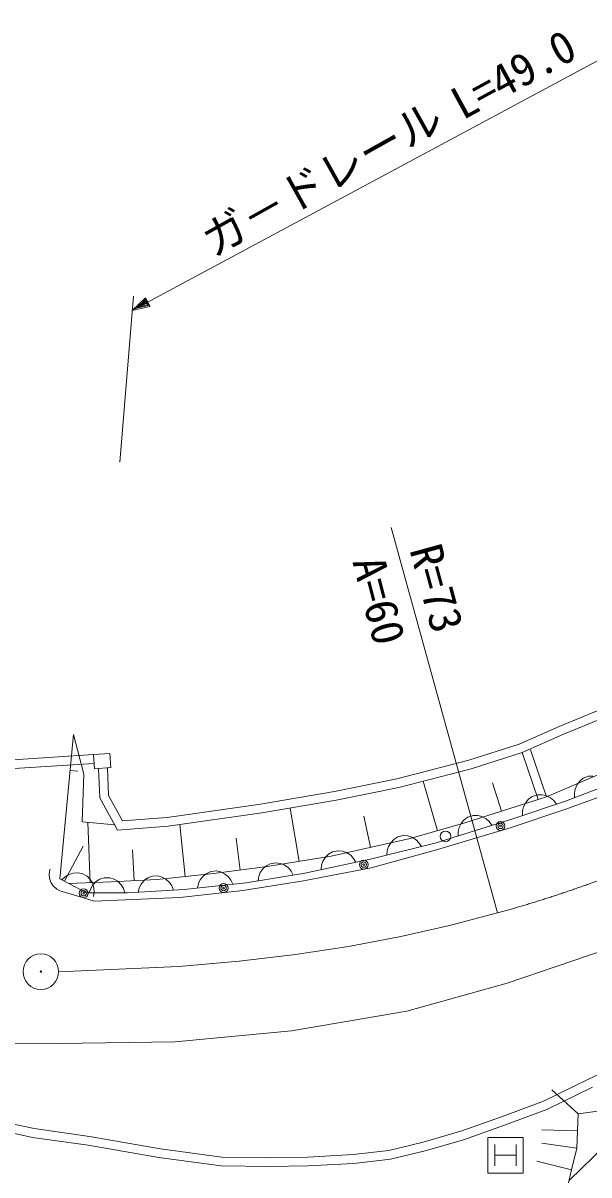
# Model space of a CAD drawing. Units: millimetres, scale not verified. Extents: x 40000 to 680000, y 20000 to 380000.
# Drawn here: x 267429 to 299228, y 267746 to 332456 of the extents above; entities that cross this region are included whole.
import ezdxf
from ezdxf.enums import TextEntityAlignment as Align

# ---------------------------------------------------------------- set-up
doc = ezdxf.new("R2010")
doc.units = ezdxf.units.MM
doc.header["$LTSCALE"] = 1000
doc.linetypes.add('CHAIN', pattern=[18.5, 12, -1.5, 3.5, -1.5])
for name, color, linetype, lineweight in [('M-BGD', 7, 'Continuous', 13), ('M-BMK', 2, 'CHAIN', 13), ('M-BMK-SRVR', 3, 'Continuous', 13), ('M-STR-HTXT', 7, 'Continuous', 13), ('M-STR-STRC', 7, 'Continuous', 13)]:
    doc.layers.add(name, color=color, linetype=linetype, lineweight=lineweight)
doc.styles.add('ＭＳ ゴシック', font='')
doc.styles.get('ＭＳ ゴシック').set_extended_font_data('MS Gothic')

msp = doc.modelspace()

# ---------------------------------------------------------------- linework, layer by layer
at = {"layer": 'M-BGD'}
for p, q in [((297561, 292945), (301035, 294374)), ((297757, 292485), (301242, 293919)), ((269499, 284390), (270256, 292496)), ((270256, 292496), (270841, 290265)), ((295300, 291943), (297561, 292945)), ((292474, 291043), (295300, 291943)), ((295478, 291475), (297757, 292485)), ((264645, 290931), (271397, 291360)), ((272305, 291426), (271393, 291361)), ((271393, 291361), (271450, 290562)), ((272362, 290628), (272305, 291426)), ((292612, 290562), (295478, 291475)), ((292612, 290562), (295478, 291475)), ((295478, 291475), (296378, 288833)), ((295951, 291636), (296851, 288994)), ((264676, 290432), (271429, 290861)), ((271450, 290562), (272362, 290628)), ((271672, 290578), (271736, 288933)), ((272171, 290598), (272231, 289071)), ((288429, 290007), (292474, 291043)), ((288541, 289520), (292612, 290562)), ((288541, 289520), (292612, 290562)), ((270067, 290469), (270514, 290428)), ((270841, 290265), (270759, 287583)), ((284931, 289294), (288429, 290007)), ((296851, 288994), (300350, 290476)), ((298904, 290027), (298709, 289866)), ((299202, 290142), (298904, 290027)), ((299455, 290155), (299202, 290142)), ((280777, 288580), (284931, 289294)), ((285024, 288803), (288541, 289520)), ((285024, 288803), (288541, 289520)), ((290714, 287085), (289911, 289871)), ((294314, 288180), (293811, 289775)), ((300605, 289277), (297868, 288275)), ((300809, 289864), (297904, 288738)), ((298452, 289423), (298412, 289193)), ((298566, 289681), (298452, 289423)), ((298709, 289866), (298566, 289681)), ((271736, 288933), (272746, 287108)), ((272231, 289071), (273027, 287633)), ((280855, 288086), (285024, 288803)), ((280855, 288086), (285024, 288803)), ((296378, 288833), (292249, 287528)), ((292249, 287528), (296378, 288833)), ((297904, 288738), (294999, 287776)), ((295681, 288677), (295554, 288424)), ((295833, 288853), (295681, 288677)), ((296036, 289005), (295833, 288853)), ((296339, 289105), (296036, 289005)), ((296592, 289105), (296339, 289105)), ((296378, 288833), (296851, 288994)), ((296820, 289054), (296592, 289105)), ((297072, 288927), (296820, 289054)), ((297249, 288774), (297072, 288927)), ((297400, 288572), (297249, 288774)), ((298412, 289193), (298424, 288940)), ((275524, 287834), (280777, 288580)), ((275579, 287336), (280855, 288086)), ((275579, 287336), (280855, 288086)), ((282939, 285363), (282446, 288359)), ((297868, 288275), (294864, 287273)), ((295503, 288196), (295502, 287943)), ((295554, 288424), (295503, 288196)), ((270759, 287583), (272579, 287410)), ((271198, 284159), (271064, 287554)), ((272579, 287410), (272746, 287108)), ((272746, 287108), (275579, 287336)), ((272746, 287108), (275579, 287336)), ((273027, 287633), (275524, 287834)), ((276546, 284513), (276245, 287431)), ((286959, 286151), (286572, 287900)), ((292249, 287528), (289178, 286642)), ((289178, 286642), (292249, 287528)), ((294999, 287776), (290652, 286405)), ((292061, 287521), (291931, 287270)), ((292216, 287695), (292061, 287521)), ((292421, 287844), (292216, 287695)), ((292726, 287940), (292421, 287844)), ((292978, 287936), (292726, 287940)), ((293205, 287882), (292978, 287936)), ((293456, 287751), (293205, 287882)), ((293630, 287596), (293456, 287751)), ((293779, 287392), (293630, 287596)), ((288484, 286731), (288270, 286596)), ((288794, 286809), (288484, 286731)), ((289046, 286789), (288794, 286809)), ((289269, 286721), (289046, 286789)), ((289512, 286575), (289269, 286721)), ((294864, 287273), (290658, 286004)), ((291876, 287043), (291872, 286790)), ((291931, 287270), (291876, 287043)), ((269755, 284252), (270814, 286207)), ((279635, 284871), (279404, 286663)), ((289178, 286642), (284739, 285659)), ((284739, 285659), (289178, 286642)), ((290652, 286405), (287031, 285504)), ((287960, 286189), (287891, 285966)), ((288105, 286431), (287960, 286189)), ((288270, 286596), (288105, 286431)), ((289676, 286410), (289512, 286575)), ((289812, 286196), (289676, 286410)), ((273672, 284278), (273576, 286013)), ((284739, 285659), (281139, 285066)), ((281139, 285066), (284739, 285659)), ((287031, 285504), (283267, 284706)), ((284430, 285607), (284276, 285370)), ((284601, 285766), (284430, 285607)), ((284819, 285894), (284601, 285766)), ((285132, 285960), (284819, 285894)), ((285383, 285932), (285132, 285960)), ((285603, 285856), (285383, 285932)), ((285840, 285702), (285603, 285856)), ((285999, 285531), (285840, 285702)), ((286127, 285313), (285999, 285531)), ((290658, 286004), (286987, 285002)), ((287891, 285966), (287872, 285714)), ((268892, 284604), (268912, 284807)), ((268912, 284807), (268946, 284922)), ((277978, 284788), (277748, 284683)), ((278296, 284822), (277978, 284788)), ((281139, 285066), (278132, 284677)), ((278132, 284677), (281139, 285066)), ((278543, 284767), (278296, 284822)), ((278754, 284669), (278543, 284767)), ((280759, 284732), (280674, 284514)), ((280923, 284962), (280759, 284732)), ((281101, 285113), (280923, 284962)), ((281324, 285232), (281101, 285113)), ((281639, 285285), (281324, 285232)), ((281889, 285246), (281639, 285285)), ((282106, 285160), (281889, 285246)), ((282337, 284996), (282106, 285160)), ((282488, 284819), (282337, 284996)), ((282606, 284595), (282488, 284819)), ((286987, 285002), (283182, 284267)), ((284200, 285149), (284172, 284898)), ((284276, 285370), (284200, 285149)), ((268938, 284340), (268892, 284604)), ((269007, 284152), (268938, 284340)), ((269126, 283991), (269007, 284152)), ((270012, 284113), (269499, 284390)), ((269798, 284495), (269616, 284319)), ((269997, 284617), (269798, 284495)), ((270266, 284702), (269997, 284617)), ((272384, 284206), (270012, 284113)), ((270012, 284113), (272384, 284206)), ((270994, 283601), (270012, 284113)), ((270499, 284716), (270266, 284702)), ((270749, 284676), (270499, 284716)), ((271032, 284528), (270749, 284676)), ((271208, 284346), (271032, 284528)), ((271330, 284147), (271208, 284346)), ((271415, 283878), (271330, 284147)), ((271550, 284241), (271350, 284041)), ((271750, 284361), (271550, 284241)), ((271989, 284441), (271750, 284361)), ((272309, 284441), (271989, 284441)), ((272549, 284361), (272309, 284441)), ((274961, 284349), (272384, 284206)), ((272384, 284206), (274961, 284349)), ((272749, 284241), (272549, 284361)), ((272949, 284041), (272749, 284241)), ((274067, 284086), (273959, 283879)), ((274255, 284297), (274067, 284086)), ((274447, 284429), (274255, 284297)), ((274682, 284522), (274447, 284429)), ((275001, 284541), (274682, 284522)), ((278132, 284677), (274961, 284349)), ((274961, 284349), (278132, 284677)), ((275246, 284475), (275001, 284541)), ((275452, 284367), (275246, 284475)), ((275663, 284179), (275452, 284367)), ((275795, 283986), (275663, 284179)), ((279974, 284154), (276476, 283785)), ((277285, 284112), (277231, 283865)), ((277384, 284323), (277285, 284112)), ((277561, 284543), (277384, 284323)), ((277748, 284683), (277561, 284543)), ((278974, 284491), (278754, 284669)), ((279114, 284304), (278974, 284491)), ((279219, 284074), (279114, 284304)), ((283182, 284267), (279777, 283733)), ((283267, 284706), (279974, 284154)), ((280674, 284514), (280635, 284265)), ((269321, 283807), (269126, 283991)), ((269501, 283712), (269321, 283807)), ((269808, 283620), (269501, 283712)), ((270765, 283332), (269808, 283620)), ((273305, 283601), (270994, 283601)), ((271230, 283841), (271150, 283601)), ((271350, 284041), (271230, 283841)), ((271389, 283395), (271429, 283645)), ((271429, 283645), (271415, 283878)), ((273069, 283841), (272949, 284041)), ((273149, 283601), (273069, 283841)), ((276476, 283785), (273305, 283601)), ((273959, 283879), (273893, 283635)), ((275888, 283751), (275795, 283986)), ((279777, 283733), (276239, 283332)), ((271433, 283132), (270765, 283332)), ((273168, 283199), (271433, 283132)), ((276239, 283332), (273168, 283199)), ((301618, 274262), (299206, 273129)), ((299206, 273129), (296673, 271889)), ((299426, 272679), (296870, 271428)), ((298619, 271179), (297139, 272523)), ((296673, 271889), (294319, 271017)), ((296870, 271428), (294486, 270545)), ((298552, 269256), (298619, 271179)), ((298619, 271179), (300406, 271415)), ((268057, 270348), (265210, 270959)), ((294319, 271017), (292024, 270203)), ((294486, 270545), (292177, 269726)), ((267970, 269855), (265095, 270472)), ((271088, 269418), (267970, 269855)), ((271166, 269912), (268057, 270348)), ((275146, 269214), (271166, 269912)), ((292024, 270203), (289904, 269592)), ((293541, 267851), (293541, 269852)), ((293541, 269852), (295540, 269852)), ((295540, 269852), (295540, 267851)), ((298586, 270217), (296588, 270288)), ((275069, 268720), (271088, 269418)), ((278603, 268749), (275146, 269214)), ((289904, 269592), (287986, 269127)), ((292177, 269726), (290021, 269106)), ((293941, 269451), (293941, 268251)), ((295140, 269451), (295140, 268251)), ((298552, 269256), (296572, 269535)), ((298249, 268042), (298552, 269256)), ((278567, 268250), (275069, 268720)), ((281276, 268720), (278603, 268749)), ((283425, 268749), (281276, 268720)), ((285982, 268895), (283425, 268749)), ((287986, 269127), (285982, 268895)), ((288074, 268634), (286025, 268396)), ((290021, 269106), (288074, 268634)), ((293941, 268851), (295140, 268851)), ((281270, 268220), (278567, 268250)), ((283432, 268249), (281270, 268220)), ((286025, 268396), (283432, 268249)), ((298249, 268042), (296306, 268514)), ((297844, 266322), (298249, 268042)), ((295540, 267851), (293541, 267851))]:
    msp.add_line(p, q, dxfattribs=at)
msp.add_lwpolyline([(302143, 271343), (298135, 267455)], dxfattribs=at)
for centre, major_axis in [((294258, 287351), (0, 250)), ((294258, 287351), (0, 150)), ((294258, 287351), (0, 50)), ((291170, 286764), (0, 300)), ((286576, 285178), (0, 250)), ((286576, 285178), (0, 150)), ((286576, 285178), (0, 50)), ((278698, 283862), (0, 250)), ((270837, 283572), (0, 250)), ((270837, 283572), (0, 150)), ((270837, 283572), (0, 50)), ((278698, 283862), (0, 150)), ((278698, 283862), (0, 50))]:
    msp.add_ellipse(centre, major_axis=major_axis, ratio=0.999435, dxfattribs=at)
at = {"layer": 'M-BMK'}
msp.add_lwpolyline([(294093, 282462), (291386, 281750), (288655, 281138), (285708, 280585), (282744, 280132), (279568, 279752), (276183, 279455), (269430, 279150)], dxfattribs=at)
msp.add_ellipse((274588, 352812), major_axis=(0, 73007), ratio=0.999435, start_param=3.412196, end_param=4.411768, dxfattribs=at)
at = {"layer": 'M-BMK-SRVR'}
for major_axis in [(0, 1000), (0, 40)]:
    msp.add_ellipse((268431, 279169), major_axis=major_axis, ratio=0.999435, dxfattribs=at)
at = {"layer": 'M-STR-HTXT'}
for p, q in [((273568, 316303), (303632, 332456)), ((272875, 307783), (273634, 317114)), ((273568, 316303), (274316, 317023)), ((274581, 316529), (273568, 316303)), ((273814, 316435), (274318, 316933)), ((274508, 316581), (273814, 316435)), ((273955, 316511), (274321, 316844)), ((274435, 316633), (273955, 316511)), ((274166, 316625), (274324, 316755)), ((274362, 316684), (274166, 316625)), ((274316, 317023), (274581, 316529)), ((274318, 316933), (274508, 316581)), ((274321, 316844), (274435, 316633)), ((274324, 316755), (274362, 316684)), ((294093, 282462), (288110, 304122))]:
    msp.add_line(p, q, dxfattribs=at)
at = {"layer": 'M-STR-STRC'}
for p, q in [((294631, 278519), (300140, 280397)), ((288999, 276949), (294631, 278519)), ((282506, 275840), (288999, 276949)), ((275969, 275224), (282506, 275840)), ((262028, 275163), (269445, 275132)), ((269445, 275132), (275969, 275224))]:
    msp.add_line(p, q, dxfattribs=at)

# ---------------------------------------------------------------- texts
at = {"layer": 'M-STR-HTXT', "style": 'ＭＳ ゴシック'}
for s, rotation, p in [('L=49.0', 28.614, (292397, 326498)), ('ガ－ドレール', 29.214, (278387, 318797)), ('R=73', 285.292, (288603, 302730)), ('A=60', 284.592, (285394, 302061))]:
    msp.add_text(s, height=1833, rotation=rotation, dxfattribs=at).set_placement(p, align=Align.BOTTOM_LEFT)

doc.saveas('drawing.dxf')
